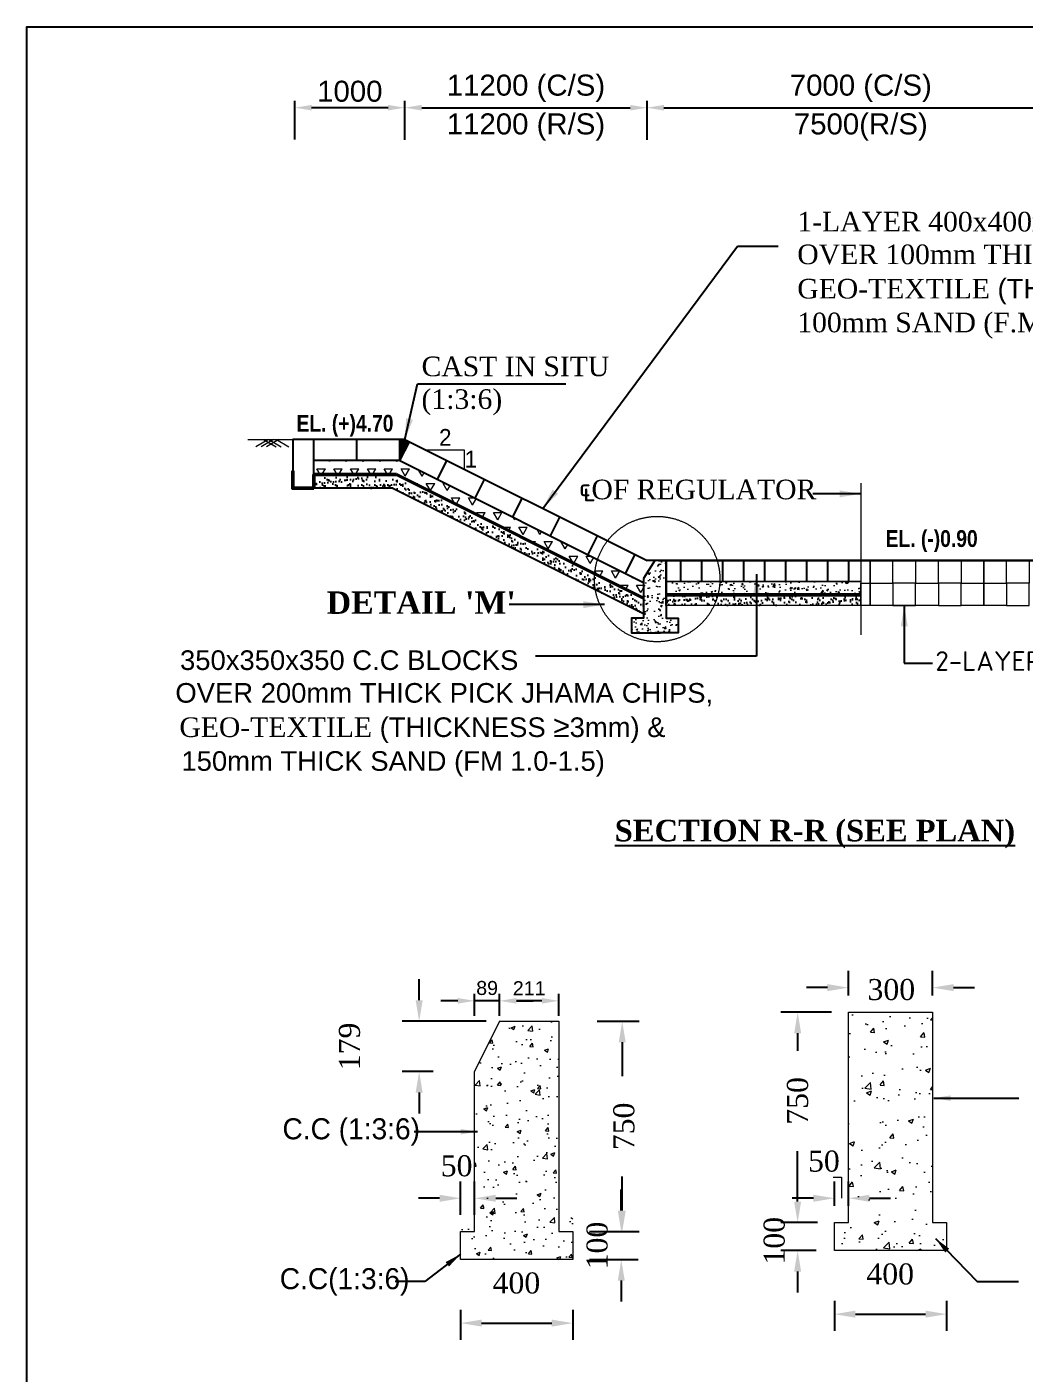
# Model space of a CAD drawing. Extents: x -358915 to 1258323, y -1667244 to -305611.
# Drawn here: x 791851 to 795407, y -1479011 to -1474209 of the extents above; entities that cross this region are included whole.
import ezdxf

# ---------------------------------------------------------------- set-up
doc = ezdxf.new("R2010")
doc.units = 0
doc.header["$LTSCALE"] = 300
doc.header["$MEASUREMENT"] = 0
doc.linetypes.add('CENTER', pattern=[2, 1.25, -0.25, 0.25, -0.25])
doc.linetypes.add('DASHED', pattern=[0.75, 0.5, -0.25])
doc.layers.get('DEFPOINTS').update_dxf_attribs({"linetype": 'CONTINUOUS'})
doc.layers.add('Dim', color=7, linetype='CONTINUOUS', lineweight=9)
doc.layers.add('LINE', color=7, linetype='CONTINUOUS')
doc.styles.add('Arial', font='arial.ttf')
doc.styles.add('DIM', font='isocp3.shx')
doc.styles.add('style1', font='times.ttf')
doc.dimstyles.new('Dim_25', dxfattribs={"dimtxt": 50, "dimasz": 50, "dimexe": 25, "dimexo": 20, "dimgap": 20, "dimtad": 1, "dimdec": 0, "dimzin": 0, "dimdsep": 46, "dimtxsty": 'DIM', "dimcen": 0.09, "dimclrd": 5, "dimclre": 5, "dimclrt": 7, "dimadec": 0, "dimazin": 0, "dimtfac": 1, "dimtdec": 0, "dimtmove": 0, "dimatfit": 3, "dimfxl": 1, "dimtolj": 1, "dimtzin": 0, "dimarcsym": 0})
doc.dimstyles.get("Standard").update_dxf_attribs({"dimtxt": 75, "dimasz": 75, "dimexe": 60, "dimexo": 60, "dimgap": 100, "dimtad": 1, "dimdec": 0, "dimzin": 0, "dimdsep": 46, "dimtxsty": 'style1', "dimcen": 0.09, "dimclrd": 5, "dimclre": 5, "dimadec": 0, "dimazin": 0, "dimtfac": 1, "dimtdec": 0, "dimtofl": 0, "dimtmove": 0, "dimatfit": 3, "dimfxl": 1, "dimtolj": 1, "dimtzin": 0, "dimarcsym": 0})
pattern_1 = [(37.5, (710037.21, -1463327.441), (-0.9449004, 28.9023565), [0, -22.8, 0, -25.5, 0, -24.375]), (7.5, (710037.21, -1463327.44), (26.54665, 42.332191), [0, -12.3, 0, -20.55, 0, -7.875]), (327.5, (710018.76, -1463327.44), (46.712128, 0.084886), [0, -7.5, 0, -27, 0, -35.25]), (317.5, (710018.76, -1463327.44), (45.0919, 13.165133), [0, -3.75, 0, -17.7, 0, -20.25])]

# ---------------------------------------------------------------- blocks, each defined once
blk = doc.blocks.new('*D832')
at = {"layer": 'DEFPOINTS', "color": 0, "ltscale": 50, "transparency": 16777216}
for p in [(795587, -1474496.9), (794062.2, -1474631.9), (795587, -1474637)]:
    blk.add_point(p, dxfattribs=at)
at = {"layer": 'Dim', "color": 5, "lineweight": -2, "ltscale": 50, "transparency": 16777216}
for p, q in [((794062.2, -1474611.9), (794062.2, -1474471.9)), ((794122.2, -1474496.9), (795527, -1474496.9)), ((795587, -1474617), (795587, -1474471.9))]:
    blk.add_line(p, q, dxfattribs=at)
at = {"layer": 'Dim', "color": 5, "ltscale": 50, "transparency": 16777216}
for points in [[(794122.2, -1474486.9), (794122.2, -1474506.9), (794062.2, -1474496.9)], [(795527, -1474486.9), (795527, -1474506.9), (795587, -1474496.9)]]:
    blk.add_solid(points, dxfattribs=at)
at = {"layer": 'Dim', "color": 7, "ltscale": 50, "transparency": 16777216, "char_height": 50, "attachment_point": 5, "style": 'Arial'}
for s, insert in [('\\A1;{\\H1.5x;7000 (C/S)', (794824.6, -1474427.7)), ('\\A1;\\H1.5x;7500(R/S)}', (794824.6, -1474566))]:
    blk.add_mtext(s, dxfattribs=dict(at, insert=insert))
blk = doc.blocks.new('*D833')
at = {"layer": 'DEFPOINTS', "color": 0, "ltscale": 50, "transparency": 16777216}
for p in [(794062.2, -1474496.9), (793198.7, -1474630.4), (794062.2, -1474631.9)]:
    blk.add_point(p, dxfattribs=at)
at = {"layer": 'Dim', "color": 5, "lineweight": -2, "ltscale": 50, "transparency": 16777216}
for p, q in [((793198.7, -1474610.4), (793198.7, -1474471.9)), ((793258.7, -1474496.9), (794002.2, -1474496.9)), ((794062.2, -1474611.9), (794062.2, -1474471.9))]:
    blk.add_line(p, q, dxfattribs=at)
at = {"layer": 'Dim', "color": 5, "ltscale": 50, "transparency": 16777216}
for points in [[(793258.7, -1474486.9), (793258.7, -1474506.9), (793198.7, -1474496.9)], [(794002.2, -1474486.9), (794002.2, -1474506.9), (794062.2, -1474496.9)]]:
    blk.add_solid(points, dxfattribs=at)
at = {"layer": 'Dim', "color": 7, "ltscale": 50, "transparency": 16777216, "char_height": 50, "attachment_point": 5, "style": 'Arial'}
for s, insert in [('\\A1;{\\H1.5x;11200 (C/S)', (793630.5, -1474427.7)), ('\\A1;\\H1.5x;11200 (R/S)}', (793630.5, -1474566))]:
    blk.add_mtext(s, dxfattribs=dict(at, insert=insert))
blk = doc.blocks.new('*D834')
at = {"layer": 'DEFPOINTS', "color": 0, "ltscale": 50, "transparency": 16777216}
for p in [(792806, -1474496.9), (792806, -1474630.4), (793198.7, -1474631.9)]:
    blk.add_point(p, dxfattribs=at)
at = {"layer": 'Dim', "color": 5, "lineweight": -2, "ltscale": 50, "transparency": 16777216}
for p, q in [((792806, -1474610.4), (792806, -1474471.9)), ((793138.7, -1474496.9), (792866, -1474496.9)), ((793198.7, -1474611.9), (793198.7, -1474471.9))]:
    blk.add_line(p, q, dxfattribs=at)
at = {"layer": 'Dim', "color": 5, "ltscale": 50, "transparency": 16777216}
for points in [[(792866, -1474486.9), (792866, -1474506.9), (792806, -1474496.9)], [(793138.7, -1474486.9), (793138.7, -1474506.9), (793198.7, -1474496.9)]]:
    blk.add_solid(points, dxfattribs=at)
at = {"layer": 'Dim', "color": 7, "ltscale": 50, "transparency": 16777216, "insert": (793002.4, -1474438.6), "char_height": 50, "attachment_point": 5, "style": 'Arial'}
blk.add_mtext('\\A1;{\\H1.5x;1000}', dxfattribs=at)
blk = doc.blocks.new('*D835')
at = {"layer": 'DEFPOINTS', "color": 0, "transparency": 16777216}
for p in [(795080.4, -1477636.2), (794780.4, -1477724.2), (795080.4, -1477724.2)]:
    blk.add_point(p, dxfattribs=at)
at = {"layer": 'LINE', "color": 5, "lineweight": -2, "transparency": 16777216}
for p, q in [((794780.4, -1477664.2), (794780.4, -1477576.2)), ((795080.4, -1477664.2), (795080.4, -1477576.2)), ((794705.4, -1477636.2), (794630.4, -1477636.2)), ((795155.4, -1477636.2), (795230.4, -1477636.2))]:
    blk.add_line(p, q, dxfattribs=at)
at = {"layer": 'LINE', "color": 5, "transparency": 16777216}
for points in [[(794705.4, -1477623.7), (794705.4, -1477648.7), (794780.4, -1477636.2)], [(795155.4, -1477623.7), (795155.4, -1477648.7), (795080.4, -1477636.2)]]:
    blk.add_solid(points, dxfattribs=at)
at = {"layer": 'LINE', "color": 7, "lineweight": 9, "transparency": 16777216, "insert": (794933.4, -1477643.5), "char_height": 75, "attachment_point": 5, "style": 'style1'}
blk.add_mtext('\\A1;300', dxfattribs=at)
blk = doc.blocks.new('*D836')
at = {"layer": 'DEFPOINTS', "color": 0, "transparency": 16777216}
for p in [(794730.4, -1478693.9), (795130.4, -1478693.9), (795130.4, -1478801.1)]:
    blk.add_point(p, dxfattribs=at)
at = {"layer": 'LINE', "color": 5, "lineweight": -2, "transparency": 16777216}
for p, q in [((794730.4, -1478753.9), (794730.4, -1478861.1)), ((795130.4, -1478753.9), (795130.4, -1478861.1)), ((794805.4, -1478801.1), (795055.4, -1478801.1))]:
    blk.add_line(p, q, dxfattribs=at)
at = {"layer": 'LINE', "color": 5, "transparency": 16777216}
for points in [[(794805.4, -1478788.6), (794805.4, -1478813.6), (794730.4, -1478801.1)], [(795055.4, -1478788.6), (795055.4, -1478813.6), (795130.4, -1478801.1)]]:
    blk.add_solid(points, dxfattribs=at)
at = {"layer": 'LINE', "color": 7, "lineweight": 9, "transparency": 16777216, "insert": (794929.4, -1478658.3), "char_height": 75, "attachment_point": 5, "style": 'style1'}
blk.add_mtext('\\A1;400', dxfattribs=at)
blk = doc.blocks.new('*D837')
at = {"layer": 'DEFPOINTS', "color": 0, "transparency": 16777216}
for p in [(794730.4, -1478387.6), (794730.4, -1478474.2), (794780.4, -1478474.2)]:
    blk.add_point(p, dxfattribs=at)
at = {"layer": 'LINE', "color": 5, "lineweight": -2, "transparency": 16777216}
for p, q in [((794730.4, -1478414.2), (794730.4, -1478327.6)), ((794780.4, -1478414.2), (794780.4, -1478327.6)), ((794655.4, -1478387.6), (794580.4, -1478387.6)), ((794855.4, -1478387.6), (794930.4, -1478387.6))]:
    blk.add_line(p, q, dxfattribs=at)
at = {"layer": 'LINE', "color": 5, "transparency": 16777216}
for points in [[(794655.4, -1478375.1), (794655.4, -1478400.1), (794730.4, -1478387.6)], [(794855.4, -1478375.1), (794855.4, -1478400.1), (794780.4, -1478387.6)]]:
    blk.add_solid(points, dxfattribs=at)
at = {"layer": 'LINE', "color": 7, "lineweight": 9, "transparency": 16777216, "insert": (794692.9, -1478255.7), "char_height": 75, "attachment_point": 5, "style": 'style1'}
blk.add_mtext('\\A1;50', dxfattribs=at)
blk = doc.blocks.new('*D838')
at = {"layer": 'DEFPOINTS', "color": 0, "transparency": 16777216}
for p in [(794724.9, -1478474.2), (794599.4, -1478574.2), (794724.9, -1478574.2)]:
    blk.add_point(p, dxfattribs=at)
at = {"layer": 'LINE', "color": 5, "lineweight": -2, "transparency": 16777216}
for p, q in [((794599.4, -1478399.2), (794599.4, -1478324.2)), ((794664.9, -1478474.2), (794539.4, -1478474.2)), ((794664.9, -1478574.2), (794539.4, -1478574.2)), ((794599.4, -1478649.2), (794599.4, -1478724.2))]:
    blk.add_line(p, q, dxfattribs=at)
at = {"layer": 'LINE', "color": 5, "transparency": 16777216}
for points in [[(794586.9, -1478399.2), (794611.9, -1478399.2), (794599.4, -1478474.2)], [(794586.9, -1478649.2), (794611.9, -1478649.2), (794599.4, -1478574.2)]]:
    blk.add_solid(points, dxfattribs=at)
at = {"layer": 'LINE', "color": 7, "lineweight": 9, "transparency": 16777216, "insert": (794516.1, -1478539.2), "char_height": 75, "attachment_point": 5, "rotation": 90, "style": 'style1'}
blk.add_mtext('\\A1;100', dxfattribs=at)
blk = doc.blocks.new('*D839')
at = {"layer": 'DEFPOINTS', "color": 0, "transparency": 16777216}
for p in [(793824.7, -1477756.3), (793973.8, -1477756.3), (793874.7, -1478506.3)]:
    blk.add_point(p, dxfattribs=at)
at = {"layer": 'LINE', "color": 5, "lineweight": -2, "transparency": 16777216}
for p, q in [((793884.7, -1477756.3), (794033.8, -1477756.3)), ((793973.8, -1477831.3), (793973.8, -1477952.2)), ((793973.8, -1478431.3), (793973.8, -1478310.3)), ((793934.7, -1478506.3), (794033.8, -1478506.3))]:
    blk.add_line(p, q, dxfattribs=at)
at = {"layer": 'LINE', "color": 5, "transparency": 16777216}
for points in [[(793961.3, -1477831.3), (793986.3, -1477831.3), (793973.8, -1477756.3)], [(793961.3, -1478431.3), (793986.3, -1478431.3), (793973.8, -1478506.3)]]:
    blk.add_solid(points, dxfattribs=at)
at = {"layer": 'LINE', "color": 7, "lineweight": 9, "transparency": 16777216, "insert": (793979.9, -1478131.3), "char_height": 75, "attachment_point": 5, "rotation": 90, "style": 'style1'}
blk.add_mtext('\\A1;750', dxfattribs=at)
blk = doc.blocks.new('*D840')
at = {"layer": 'DEFPOINTS', "color": 0, "transparency": 16777216}
for p in [(793797.5, -1478506.3), (793797.5, -1478606.3), (793970.4, -1478606.3)]:
    blk.add_point(p, dxfattribs=at)
at = {"layer": 'LINE', "color": 5, "lineweight": -2, "transparency": 16777216}
for p, q in [((793970.4, -1478431.3), (793970.4, -1478356.3)), ((793857.5, -1478506.3), (794030.4, -1478506.3)), ((793857.5, -1478606.3), (794030.4, -1478606.3)), ((793970.4, -1478681.3), (793970.4, -1478756.3))]:
    blk.add_line(p, q, dxfattribs=at)
at = {"layer": 'LINE', "color": 5, "transparency": 16777216}
for points in [[(793957.9, -1478431.3), (793982.9, -1478431.3), (793970.4, -1478506.3)], [(793957.9, -1478681.3), (793982.9, -1478681.3), (793970.4, -1478606.3)]]:
    blk.add_solid(points, dxfattribs=at)
at = {"layer": 'LINE', "color": 7, "lineweight": 9, "transparency": 16777216, "insert": (793884.5, -1478556.3), "char_height": 75, "attachment_point": 5, "rotation": 90, "style": 'style1'}
blk.add_mtext('\\A1;100', dxfattribs=at)
blk = doc.blocks.new('*D841')
at = {"layer": 'DEFPOINTS', "color": 0, "transparency": 16777216}
for p in [(793447.5, -1478387.7), (793397.5, -1478506.3), (793447.5, -1478506.3)]:
    blk.add_point(p, dxfattribs=at)
at = {"layer": 'LINE', "color": 5, "lineweight": -2, "transparency": 16777216}
for p, q in [((793397.5, -1478446.3), (793397.5, -1478327.7)), ((793447.5, -1478446.3), (793447.5, -1478327.7)), ((793322.5, -1478387.7), (793247.5, -1478387.7)), ((793522.5, -1478387.7), (793597.5, -1478387.7))]:
    blk.add_line(p, q, dxfattribs=at)
at = {"layer": 'LINE', "color": 5, "transparency": 16777216}
for points in [[(793322.5, -1478375.2), (793322.5, -1478400.2), (793397.5, -1478387.7)], [(793522.5, -1478375.2), (793522.5, -1478400.2), (793447.5, -1478387.7)]]:
    blk.add_solid(points, dxfattribs=at)
at = {"layer": 'LINE', "color": 7, "lineweight": 9, "transparency": 16777216, "insert": (793383.1, -1478272.3), "char_height": 75, "attachment_point": 5, "style": 'style1'}
blk.add_mtext('\\A1;50', dxfattribs=at)
blk = doc.blocks.new('*D842')
at = {"layer": 'DEFPOINTS', "color": 0, "ltscale": 50, "transparency": 16777216}
for p in [(793536.4, -1477683.3), (793536.4, -1477756.3), (793747.5, -1477756.3)]:
    blk.add_point(p, dxfattribs=at)
at = {"layer": 'Dim', "color": 5, "lineweight": -2, "ltscale": 50, "transparency": 16777216}
for p, q in [((793536.4, -1477736.3), (793536.4, -1477658.3)), ((793747.5, -1477736.3), (793747.5, -1477658.3)), ((793687.5, -1477683.3), (793596.4, -1477683.3))]:
    blk.add_line(p, q, dxfattribs=at)
at = {"layer": 'Dim', "color": 5, "ltscale": 50, "transparency": 16777216}
for points in [[(793596.4, -1477673.3), (793596.4, -1477693.3), (793536.4, -1477683.3)], [(793687.5, -1477673.3), (793687.5, -1477693.3), (793747.5, -1477683.3)]]:
    blk.add_solid(points, dxfattribs=at)
at = {"layer": 'Dim', "color": 7, "ltscale": 50, "transparency": 16777216, "insert": (793642, -1477638.2), "char_height": 50, "attachment_point": 5, "style": 'Arial'}
blk.add_mtext('\\A1;211', dxfattribs=at)
blk = doc.blocks.new('*D843')
at = {"layer": 'DEFPOINTS', "color": 0, "ltscale": 50, "transparency": 16777216}
for p in [(793447.5, -1477683.3), (793447.5, -1477756.3), (793536.4, -1477756.3)]:
    blk.add_point(p, dxfattribs=at)
at = {"layer": 'Dim', "color": 5, "lineweight": -2, "ltscale": 50, "transparency": 16777216}
for p, q in [((793447.5, -1477736.3), (793447.5, -1477658.3)), ((793536.4, -1477736.3), (793536.4, -1477658.3)), ((793387.5, -1477683.3), (793327.5, -1477683.3)), ((793536.4, -1477683.3), (793447.5, -1477683.3)), ((793596.4, -1477683.3), (793656.4, -1477683.3))]:
    blk.add_line(p, q, dxfattribs=at)
at = {"layer": 'Dim', "color": 5, "ltscale": 50, "transparency": 16777216}
for points in [[(793387.5, -1477673.3), (793387.5, -1477693.3), (793447.5, -1477683.3)], [(793596.4, -1477673.3), (793596.4, -1477693.3), (793536.4, -1477683.3)]]:
    blk.add_solid(points, dxfattribs=at)
at = {"layer": 'Dim', "color": 7, "ltscale": 50, "transparency": 16777216, "insert": (793492, -1477637.8), "char_height": 50, "attachment_point": 5, "style": 'Arial'}
blk.add_mtext('\\A1;89', dxfattribs=at)
blk = doc.blocks.new('*D844')
at = {"layer": 'DEFPOINTS', "color": 0, "transparency": 16777216}
for p in [(793548.2, -1477756.3), (793249.6, -1477935.7), (793359.3, -1477935.7)]:
    blk.add_point(p, dxfattribs=at)
at = {"layer": 'LINE', "color": 5, "lineweight": -2, "transparency": 16777216}
for p, q in [((793249.6, -1477681.3), (793249.6, -1477606.3)), ((793488.2, -1477756.3), (793189.6, -1477756.3)), ((793299.3, -1477935.7), (793189.6, -1477935.7)), ((793249.6, -1478010.7), (793249.6, -1478085.7))]:
    blk.add_line(p, q, dxfattribs=at)
at = {"layer": 'LINE', "color": 5, "transparency": 16777216}
for points in [[(793237.1, -1477681.3), (793262.1, -1477681.3), (793249.6, -1477756.3)], [(793237.1, -1478010.7), (793262.1, -1478010.7), (793249.6, -1477935.7)]]:
    blk.add_solid(points, dxfattribs=at)
at = {"layer": 'LINE', "color": 7, "lineweight": 9, "transparency": 16777216, "insert": (793001.4, -1477846), "char_height": 75, "attachment_point": 5, "rotation": 90, "style": 'style1'}
blk.add_mtext('\\A1;179', dxfattribs=at)
blk = doc.blocks.new('*D867')
at = {"layer": 'DEFPOINTS', "color": 0, "transparency": 16777216}
for p in [(794599.4, -1477724.2), (794780.4, -1477724.2), (794730.4, -1478474.2)]:
    blk.add_point(p, dxfattribs=at)
at = {"layer": 'LINE', "color": 5, "lineweight": -2, "transparency": 16777216}
for p, q in [((794720.4, -1477724.2), (794539.4, -1477724.2)), ((794599.4, -1477799.2), (794599.4, -1477861.3)), ((794599.4, -1478399.2), (794599.4, -1478219.3)), ((794670.4, -1478474.2), (794539.4, -1478474.2))]:
    blk.add_line(p, q, dxfattribs=at)
at = {"layer": 'LINE', "color": 5, "transparency": 16777216}
for points in [[(794586.9, -1477799.2), (794611.9, -1477799.2), (794599.4, -1477724.2)], [(794586.9, -1478399.2), (794611.9, -1478399.2), (794599.4, -1478474.2)]]:
    blk.add_solid(points, dxfattribs=at)
at = {"layer": 'LINE', "color": 7, "lineweight": 9, "transparency": 16777216, "insert": (794599.4, -1478040.3), "char_height": 75, "attachment_point": 5, "rotation": 90, "style": 'style1'}
blk.add_mtext('\\A1;750', dxfattribs=at)
blk = doc.blocks.new('*D993')
at = {"layer": 'DEFPOINTS', "color": 0, "transparency": 16777216}
for p in [(793397.5, -1478725.9), (793797.5, -1478725.9), (793797.5, -1478833.1)]:
    blk.add_point(p, dxfattribs=at)
at = {"layer": 'LINE', "color": 5, "lineweight": -2, "transparency": 16777216}
for p, q in [((793397.5, -1478785.9), (793397.5, -1478893.1)), ((793797.5, -1478785.9), (793797.5, -1478893.1)), ((793472.5, -1478833.1), (793722.5, -1478833.1))]:
    blk.add_line(p, q, dxfattribs=at)
at = {"layer": 'LINE', "color": 5, "transparency": 16777216}
for points in [[(793472.5, -1478820.6), (793472.5, -1478845.6), (793397.5, -1478833.1)], [(793722.5, -1478820.6), (793722.5, -1478845.6), (793797.5, -1478833.1)]]:
    blk.add_solid(points, dxfattribs=at)
at = {"layer": 'LINE', "color": 7, "lineweight": 9, "transparency": 16777216, "insert": (793596.5, -1478690.4), "char_height": 75, "attachment_point": 5, "style": 'style1'}
blk.add_mtext('\\A1;400', dxfattribs=at)

msp = doc.modelspace()

# ---------------------------------------------------------------- hatches: boundary and pattern name
at = {"layer": 'LINE', "lineweight": 9}
h = msp.add_hatch(dxfattribs=at)
h.set_pattern_fill('ANSI31', color=3)
h.set_pattern_definition([(45, (710037.21081, -1463327.4412), (-0.08838834765, 0.08838834765), [])])
h.paths.add_polyline_path([(793214.6, -1475688.8), (793198.7, -1475680.9), (793181, -1475680.9), (793181, -1475755.9)])
h = msp.add_hatch(dxfattribs=at)
h.set_pattern_fill('TRIANG', color=256, scale=160, style=0)
h.paths.add_polyline_path([(793181, -1475755.9), (793903.5, -1476117.1, 0.056285), (793877.9, -1476160.2), (793169.2, -1475805.9), (792873.8, -1475805.9), (792873.8, -1475755.9)])
edge = h.paths.add_edge_path()
edge.add_line((794050, -1476246.3), (794050, -1476190.4))
edge.add_line((794050, -1476190.4), (793903.5, -1476117.1))
edge.add_arc((794081.5, -1476252.1), 223.4, 142.8336, 155.7195)
edge.add_line((793877.9, -1476160.2), (794050, -1476246.3))
at = {"layer": 'LINE'}
h = msp.add_hatch(dxfattribs=at)
h.set_pattern_fill('AR-SAND', color=256, scale=15, style=0)
h.set_pattern_definition(pattern_1)
h.paths.add_polyline_path([(793165.3, -1475814.7), (792873.8, -1475814.7), (792873.8, -1475854.7), (793155.8, -1475854.7), (793886.7, -1476220.1, -0.057486), (793876, -1476170)])
at = {"layer": 'LINE', "lineweight": 9}
h = msp.add_hatch(dxfattribs=at)
h.set_pattern_fill('AR-CONC', color=1, scale=8)
h.set_pattern_definition([(50, (710024.976, -1463327.44), (57.380815, -5.02017), [6, -66]), (355, (710024.976, -1463327.44), (-11.100107, 60.17537), [4.8, -52.8]), (100.451444, (710029.76, -1463327.86), (46.280708, 55.1552), [5.099215, -56.09137]), (46.1842, (710024.976, -1463311.44), (85.379306, -13.24154), [9, -99]), (96.63564, (710032.09, -1463312.545), (74.772956, 77.92949), [7.64883, -84.1371]), (351.18416, (710024.98, -1463311.44), (74.77296, 77.92949), [7.2, -79.2]), (21, (710032.976, -1463315.44), (47.752564, -32.20951), [6, -66]), (326, (710032.976, -1463315.44), (19.465227, 58.012004), [4.8, -52.8]), (71.451445, (710036.956, -1463318.125), (67.21779, 25.802492), [5.099215, -56.09137]), (37.5, (710024.976, -1463327.441), (0.9727884, 26.6315083), [0, -52.16, 0, -53.6, 0, -53]), (7.5, (710024.976, -1463327.44), (21.045563, 31.552937), [0, -30.56, 0, -50.96, 0, -20.2]), (327.5, (710007.136, -1463327.441), (42.705795, -1.80439), [0, -20, 0, -62.4, 0, -82.8]), (317.5, (709999.136, -1463327.44), (46.654894, 8.008399), [0, -26, 0, -41.44, 0, -58.8])])
h.paths.add_polyline_path([(794050, -1476176.5), (794090.5, -1476112.7), (794131, -1476112.7), (794131, -1476318.3), (794173.7, -1476318.3), (794173.7, -1476370.5), (794090.5, -1476370.5), (794007.3, -1476370.5), (794007.3, -1476318.3), (794050, -1476318.3)])
at = {"layer": 'LINE'}
h = msp.add_hatch(dxfattribs=at)
h.set_pattern_fill('AR-SAND', color=256, scale=15, style=0)
h.set_pattern_definition(pattern_1)
h.paths.add_polyline_path([(793876, -1476170, 0.057486), (793886.7, -1476220.1), (794042.2, -1476297.9), (794042.2, -1476272.5), (794062.2, -1476272.5), (794062.2, -1476263.1)])
at = {"layer": 'LINE', "lineweight": 9}
h = msp.add_hatch(dxfattribs=at)
h.set_pattern_fill('AR-CONC', color=1, scale=8)
h.set_pattern_definition([(50, (714287.553, -1463327.44), (57.380815, -5.02017), [6, -66]), (355, (714287.55, -1463327.44), (-11.100107, 60.17537), [4.8, -52.8]), (100.451444, (714292.334, -1463327.86), (46.280708, 55.1552), [5.099215, -56.09137]), (46.1842, (714287.55, -1463311.44), (85.379306, -13.24154), [9, -99]), (96.63564, (714294.67, -1463312.545), (74.772956, 77.92949), [7.64883, -84.1371]), (351.18416, (714287.55, -1463311.44), (74.77296, 77.92949), [7.2, -79.2]), (21, (714295.553, -1463315.44), (47.752564, -32.20951), [6, -66]), (326, (714295.55, -1463315.44), (19.465227, 58.012004), [4.8, -52.8]), (71.451445, (714299.53, -1463318.125), (67.21779, 25.802492), [5.099215, -56.09137]), (37.5, (714287.553, -1463327.441), (0.9727884, 26.6315083), [0, -52.16, 0, -53.6, 0, -53]), (7.5, (714287.553, -1463327.44), (21.045563, 31.552937), [0, -30.56, 0, -50.96, 0, -20.2]), (327.5, (714269.713, -1463327.441), (42.705795, -1.80439), [0, -20, 0, -62.4, 0, -82.8]), (317.5, (714261.713, -1463327.44), (46.654894, 8.008399), [0, -26, 0, -41.44, 0, -58.8])])
h.paths.add_polyline_path([(794824.6, -1476234.7), (794824.6, -1476187.7), (794131, -1476187.7), (794131, -1476234.7)])
at = {"layer": 'LINE'}
h = msp.add_hatch(dxfattribs=at)
h.set_pattern_fill('AR-SAND', color=256, scale=15, style=0)
h.set_pattern_definition([(37.5, (708587.983, -1463327.441), (-0.9449004, 28.9023565), [0, -22.8, 0, -25.5, 0, -24.375]), (7.5, (708587.983, -1463327.44), (26.54665, 42.332191), [0, -12.3, 0, -20.55, 0, -7.875]), (327.5, (708569.533, -1463327.44), (46.712128, 0.084886), [0, -7.5, 0, -27, 0, -35.25]), (317.5, (708569.533, -1463327.44), (45.091899, 13.165133), [0, -3.75, 0, -17.7, 0, -20.25])])
h.paths.add_polyline_path([(794824.6, -1476272.5), (794824.6, -1476234.7), (794131, -1476234.7), (794131, -1476272.5)])
at = {"layer": 'LINE', "lineweight": 9}
h = msp.add_hatch(dxfattribs=at)
h.set_pattern_fill('AR-CONC', color=2, scale=20, style=0)
h.set_pattern_definition([(50, (718637.98, -1463735.38), (143.45204, -12.55043), [15, -165]), (355, (718637.98, -1463735.38), (-27.75027, 150.43843), [12, -132]), (100.45144, (718649.94, -1463736.42), (115.70177, 137.888), [12.74804, -140.22842]), (46.1842, (718637.98, -1463695.38), (213.44827, -33.10386), [22.5, -247.5]), (96.63564, (718655.77, -1463698.13), (186.9324, 194.8237), [19.12207, -210.34275]), (351.18416, (718637.98, -1463695.38), (186.9324, 194.8237), [18, -198]), (21, (718657.98, -1463705.38), (119.38141, -80.52378), [15, -165]), (326, (718657.98, -1463705.38), (48.66307, 145.03), [12, -132]), (71.45144, (718667.93, -1463712.09), (168.04448, 64.50623), [12.74804, -140.22842]), (37.5, (718637.985, -1463735.375), (2.43197, 66.57877), [0, -130.4, 0, -134, 0, -132.5]), (7.5, (718637.985, -1463735.375), (52.61391, 78.88234), [0, -76.4, 0, -127.4, 0, -50.5]), (327.5, (718593.385, -1463735.375), (106.764487, -4.510974), [0, -50, 0, -156, 0, -207]), (317.5, (718573.38, -1463735.375), (116.63723, 20.021), [0, -65, 0, -103.6, 0, -147])])
h.paths.add_polyline_path([(793447.5, -1477935.7), (793536.4, -1477756.3), (793747.5, -1477756.3), (793747.5, -1478456.3), (793797.5, -1478456.3), (793797.5, -1478606.3), (793397.5, -1478606.3), (793397.5, -1478456.3), (793447.5, -1478456.3)])
h = msp.add_hatch(dxfattribs=at)
h.set_pattern_fill('AR-CONC', color=256, scale=25, style=0)
h.set_pattern_definition([(50, (719101.7, -1462102.13), (179.31505, -15.68803), [18.75, -206.25]), (355, (719101.7, -1462102.13), (-34.68783, 188.04803), [15, -165]), (100.4514, (719116.64, -1462103.44), (144.62735, 172.3599), [15.93505, -175.28553]), (46.1842, (719101.7, -1462052.13), (266.81026, -41.37975), [28.125, -309.375]), (96.6356, (719123.93, -1462055.58), (233.6657, 243.5295), [23.9026, -262.92825]), (351.1842, (719101.7, -1462052.13), (233.6655, 243.52965), [22.5, -247.5]), (21, (719126.7, -1462064.63), (149.22676, -100.65472), [18.75, -206.25]), (326, (719126.7, -1462064.63), (60.82883, 181.2875), [15, -165]), (71.4514, (719139.13, -1462073.02), (210.05566, 80.63262), [15.93505, -175.28553]), (37.5, (719101.69, -1462102.13), (3.039964, 83.223463), [0, -163, 0, -167.5, 0, -165.625]), (7.5, (719101.69, -1462102.13), (65.76738, 98.60293), [0, -95.5, 0, -159.25, 0, -63.125]), (327.5, (719045.94, -1462102.13), (133.45561, -5.63872), [0, -62.5, 0, -195, 0, -258.75]), (317.5, (719020.94, -1462102.13), (145.79654, 25.02625), [0, -81.25, 0, -129.5, 0, -183.75])])
h.paths.add_polyline_path([(795080.4, -1477724.2), (794780.4, -1477724.2), (794780.4, -1478474.2), (794730.4, -1478474.2), (794730.4, -1478574.2), (795130.4, -1478574.2), (795130.4, -1478474.2), (795080.4, -1478474.2)])

# ---------------------------------------------------------------- linework, layer by layer
at = {"layer": 'Dim', "color": 5, "ltscale": 50}
for points in [[(794824.6, -1476193.7), (794858.1, -1476193.7), (794858.1, -1476112.7), (794824.6, -1476112.7)], [(794858.1, -1476193.7), (794939.1, -1476193.7), (794939.1, -1476112.7), (794858.1, -1476112.7)], [(795020.1, -1476193.7), (794939.1, -1476193.7), (794939.1, -1476112.7), (795020.1, -1476112.7)], [(795020.1, -1476193.7), (795101.1, -1476193.7), (795101.1, -1476112.7), (795020.1, -1476112.7)], [(795182.1, -1476193.7), (795101.1, -1476193.7), (795101.1, -1476112.7), (795182.1, -1476112.7)], [(795182.1, -1476193.7), (795263, -1476193.7), (795263, -1476112.7), (795182.1, -1476112.7)], [(795263, -1476193.7), (795344, -1476193.7), (795344, -1476112.7), (795263, -1476112.7)], [(795425, -1476193.7), (795344, -1476193.7), (795344, -1476112.7), (795425, -1476112.7)], [(794824.6, -1476193.7), (794858.1, -1476193.7), (794858.1, -1476272.5), (794824.6, -1476272.5)], [(794858.1, -1476193.7), (794939.1, -1476193.7), (794939.1, -1476272.5), (794858.1, -1476272.5)], [(795020.1, -1476193.7), (794939.1, -1476193.7), (794939.1, -1476272.5), (795020.1, -1476272.5)], [(795020.1, -1476193.7), (795101.1, -1476193.7), (795101.1, -1476272.5), (795020.1, -1476272.5)], [(795182.1, -1476193.7), (795101.1, -1476193.7), (795101.1, -1476272.5), (795182.1, -1476272.5)], [(795182.1, -1476193.7), (795263, -1476193.7), (795263, -1476272.5), (795182.1, -1476272.5)], [(795263, -1476193.7), (795344, -1476193.7), (795344, -1476272.5), (795263, -1476272.5)], [(795425, -1476193.7), (795344, -1476193.7), (795344, -1476272.5), (795425, -1476272.5)]]:
    msp.add_lwpolyline(points, close=True, dxfattribs=at)
at = {"layer": 'LINE', "lineweight": 13}
msp.add_line((792638.3, -1475680.9), (792873.8, -1475680.9), dxfattribs=at)
at = {"layer": 'LINE', "color": 8, "lineweight": 13}
for p, q in [((792711.9, -1475680.9), (792667.4, -1475707.2)), ((792730.6, -1475680.9), (792686.1, -1475707.2)), ((792694.9, -1475680.9), (792739.4, -1475707.2)), ((792749.2, -1475680.9), (792704.7, -1475707.2)), ((792713.6, -1475680.9), (792758.1, -1475707.2)), ((792740.4, -1475680.9), (792784.9, -1475707.2))]:
    msp.add_line(p, q, dxfattribs=at)
at = {"layer": 'LINE'}
for p, q in [((793198.7, -1475680.9), (792873.8, -1475680.9)), ((792873.8, -1475854.7), (792873.8, -1475680.9)), ((792873.8, -1475755.9), (792873.8, -1475680.9)), ((793027.4, -1475755.9), (793027.4, -1475680.9)), ((793181, -1475755.9), (793181, -1475680.9)), ((793181, -1475755.9), (793181, -1475680.9)), ((793181, -1475755.9), (793214.6, -1475688.8)), ((793198.7, -1475680.9), (794062.2, -1476112.7)), ((793181, -1475755.9), (792873.8, -1475755.9)), ((793181, -1475755.9), (794050, -1476190.4)), ((793315.2, -1475823), (793348.7, -1475755.9)), ((793449.3, -1475890.1), (793482.9, -1475823)), ((793155.8, -1475854.7), (792873.8, -1475854.7)), ((793155.8, -1475854.7), (794050, -1476301.7)), ((793583.5, -1475957.2), (793617.1, -1475890.1)), ((793717.7, -1476024.3), (793751.2, -1475957.2)), ((793851.8, -1476091.3), (793885.4, -1476024.3)), ((793986, -1476158.4), (794019.5, -1476091.3)), ((795546.5, -1476112.7), (794062.2, -1476112.7)), ((794102.7, -1476112.7), (795587, -1476112.7)), ((794131, -1476272.5), (794131, -1476112.7)), ((794131, -1476112.7), (794131, -1476272.5)), ((794131, -1476187.7), (794131, -1476112.7)), ((794182.5, -1476187.7), (794182.5, -1476112.7)), ((794257.5, -1476187.7), (794257.5, -1476112.7)), ((794332.5, -1476187.7), (794332.5, -1476112.7)), ((794407.5, -1476187.7), (794407.5, -1476112.7)), ((794482.5, -1476187.7), (794482.5, -1476112.7)), ((794557.5, -1476187.7), (794557.5, -1476112.7)), ((794632.5, -1476187.7), (794632.5, -1476112.7)), ((794707.5, -1476187.7), (794707.5, -1476112.7)), ((794782.5, -1476187.7), (794782.5, -1476112.7)), ((794782.5, -1476187.7), (794782.5, -1476112.7))]:
    msp.add_line(p, q, dxfattribs=at)
at = {"layer": 'LINE', "color": 13, "lineweight": 50}
for q in [(792873.8, -1475805.9), (794050, -1476246.3)]:
    msp.add_line((793169.2, -1475805.9), q, dxfattribs=at)
at = {"layer": 'LINE', "lineweight": 9}
for p, q in [((794131, -1476187.7), (794824.6, -1476187.7)), ((794131, -1476187.7), (794131, -1476187.7)), ((794824.6, -1476234.7), (794131, -1476234.7)), ((794151, -1476272.5), (794131, -1476272.5)), ((795020.1, -1476272.5), (794151, -1476272.5)), ((793536.4, -1477756.3), (793447.5, -1477935.7)), ((794780.4, -1478474.2), (794780.4, -1477724.2)), ((794780.4, -1477724.2), (795080.4, -1477724.2)), ((795080.4, -1477724.2), (795080.4, -1478474.2)), ((794730.4, -1478574.2), (794730.4, -1478474.2)), ((794730.4, -1478474.2), (794780.4, -1478474.2)), ((795080.4, -1478474.2), (795130.4, -1478474.2)), ((795130.4, -1478474.2), (795130.4, -1478574.2)), ((795130.4, -1478574.2), (794730.4, -1478574.2))]:
    msp.add_line(p, q, dxfattribs=at)
at = {"layer": 'LINE', "color": 5, "lineweight": 9}
for p, q in [((794725.6, -1478312.1), (794755.7, -1478312.1)), ((794755.7, -1478312.1), (794755.7, -1478387.2))]:
    msp.add_line(p, q, dxfattribs=at)
at = {"layer": 'LINE'}
for points in [[(805349.4, -1483754.1), (791850.9, -1483754.1), (791850.9, -1474208.7), (805349.4, -1474208.7)], [(792873.8, -1475680.9), (792798.8, -1475680.9), (792798.8, -1475854.7), (792873.8, -1475854.7)]]:
    msp.add_lwpolyline(points, close=True, dxfattribs=at)
at = {"layer": 'LINE', "color": 0, "lineweight": 9}
msp.add_lwpolyline([(793271.6, -1475717.4), (793409.6, -1475717.4), (793409.6, -1475786.4)], dxfattribs=at)
at = {"layer": 'LINE', "color": 13, "lineweight": 50}
for points in [[(792798.8, -1475792.2), (792798.8, -1475854.7), (792873.8, -1475854.7)], [(792873.8, -1475805.9), (792873.8, -1475854.7)], [(794131, -1476234.7), (794824.6, -1476234.7)]]:
    msp.add_lwpolyline(points, dxfattribs=at)
at = {"layer": 'LINE', "color": 1, "linetype": 'CENTER', "lineweight": 9, "ltscale": 200}
msp.add_lwpolyline([(794824.6, -1475836.1), (794824.6, -1476378.1)], dxfattribs=at)
at = {"layer": 'LINE'}
for points in [[(794090.5, -1476112.7), (794050, -1476176.5)], [(794131, -1476112.7), (794131, -1476318.3), (794173.7, -1476318.3), (794173.7, -1476370.5), (794090.5, -1476370.5)], [(794050, -1476176.5), (794050, -1476318.3), (794007.3, -1476318.3), (794007.3, -1476370.5), (794110.5, -1476370.5)]]:
    msp.add_lwpolyline(points, dxfattribs=at)
at = {"layer": 'LINE', "lineweight": 9}
for points in [[(794824.6, -1476187.7), (794131, -1476187.7), (794131, -1476234.7), (794824.6, -1476234.7)], [(793536.4, -1477756.3), (793747.5, -1477756.3), (793747.5, -1478506.3), (793797.5, -1478506.3), (793797.5, -1478606.3)], [(793797.5, -1478606.3), (793397.5, -1478606.3), (793397.5, -1478506.3), (793447.5, -1478506.3), (793447.5, -1477935.7)]]:
    msp.add_lwpolyline(points, dxfattribs=at)
at = {"layer": 'LINE', "color": 1, "linetype": 'DASHED', "lineweight": 9, "ltscale": 400}
msp.add_circle((794098.5, -1476178.6), 223.6, dxfattribs=at)

# ---------------------------------------------------------------- texts
at = {"layer": 'LINE', "color": 0, "char_height": 70, "attachment_point": 4}
for s, insert, width in [('{\\fTimes New Roman|b0|i0|c0|p18;1-LAYER 400x400x200 C.C BLOCKS\\POVER 100mm THICK PICK JHAMA CHIPS,\\PGEO-TEXTILE\\fArial|b0|i0|c0|p34; \\C7;(THICKNESS \\H1.083x;\\C0;≥\\H0.9231x;\\C7;3mm)\\C0; \\fTimes New Roman|b0|i0|c0|p18;&\\H1x; \\P100mm SAND (F.M 1.00-1.50)}', (794598.1, -1475094.6), 1981.072), ('{\\fTimes New Roman|b0|i0|c0|p18;CAST IN SITU\\P(1:3:6)}', (793258.1, -1475489.5), 1833.557), ('{\\fArial|b0|i0|c0|p34;                 350x350x350 C.C BLOCKS\\P\\pi445.2;OVER 200mm THICK PICK JHAMA CHIPS,\\P\\pi195.3;\\fTimes New Roman|b0|i0|c0|p18;          GEO-TEXTILE\\fArial|b0|i0|c0|p34; \\C7;(THICKNESS \\H1.083x;\\C0;≥\\H0.9231x;\\C7;3mm)\\C0; & \\P          150mm THICK SAND (FM 1.0-1.5)}', (791935, -1476658.3), 3327.838)]:
    msp.add_mtext(s, dxfattribs=dict(at, insert=insert, width=width))
at = {"layer": 'LINE', "color": 4}
for s, insert, char_height, width, attachment_point in [('\\pi-120,l180,t180,240;{\\fArial Narrow|b1|i0|c0|p34;\\C6;EL.^I(+)4.70}', (792955.1, -1475631.7), 60, 709.959, 5), ('{\\fArial Narrow|b1|i0|c0|p34; }2', (793333.3, -1475673.2), 60, 99.626, 5), ('{\\fArial Narrow|b1|i0|c0|p34; }1', (793424.3, -1475750.8), 60, 92.485, 5), ('\\pi-120,l180,t180,240;{\\fArial Narrow|b1|i0|c0|p34;\\C6;EL.^I(-)0.90}', (795047.2, -1476043), 60, 1303.807, 5), ("{\\fTimes New Roman|b1|i0|c0|p18;\\C6;DETAIL 'M'}", (792919.7, -1476262.7), 80, 776.118, 4)]:
    msp.add_mtext(s, dxfattribs=dict(at, insert=insert, char_height=char_height, width=width, attachment_point=attachment_point))
at = {"layer": 'LINE', "color": 0, "char_height": 70, "attachment_point": 4}
for s, insert in [('{\\fISOCPEUR|b0|i0|c0|p34;℄\\fTimes New Roman|b0|i0|c0|p18;OF REGULATOR}', (793819.5, -1475862.4)), ('{\\fISOCPEUR|b0|i0|c0|p34;2-LAYER \\fArial|b0|i0|c0|p34;350\\fISOCPEUR|b0|i0|c0|p34;x\\fArial|b0|i0|c0|p34;350\\fISOCPEUR|b0|i0|c0|p34;x\\fArial|b0|i0|c0|p34;350}', (795090.6, -1476471.5))]:
    msp.add_mtext(s, dxfattribs=dict(at, insert=insert))
at = {"layer": 'LINE', "color": 6, "insert": (794661, -1477088.4), "char_height": 76.8, "width": 2635.818, "attachment_point": 5}
msp.add_mtext('{\\fTimes New Roman|b1|i0|c0|p18;\\LSECTION R-R (SEE PLAN)}', dxfattribs=at)
at = {"layer": 'LINE', "color": 7, "insert": (792993.5, -1478151.1), "char_height": 75, "attachment_point": 5}
msp.add_mtext(' C.C (1:3:6) ^I', dxfattribs=at)
at = {"layer": 'LINE', "color": 7, "insert": (792983.8, -1478685.8), "char_height": 75, "width": 767.206, "attachment_point": 5}
msp.add_mtext('C.C(1:3:6)^I', dxfattribs=at)

# ---------------------------------------------------------------- dimensions: what is measured, and where the dimension line sits
at = {"layer": 'Dim', "ltscale": 50}
for base, p1, p2, text, picture, middle in [((794062.2, -1474496.9), (793198.7, -1474630.4), (794062.2, -1474631.9), '{\\H1.5x;11200 (C/S)\\X\\H1.5x;11200 (R/S)}', '*D833', (793630.5, -1474496.9)), ((795587, -1474496.9), (794062.2, -1474631.9), (795587, -1474637), '{\\H1.5x;7000 (C/S)\\X\\H1.5x;7500(R/S)}', '*D832', (794824.6, -1474496.9))]:
    dim = msp.add_linear_dim(base=base, p1=p1, p2=p2, angle=180, text=text, dimstyle='Dim_25', override={"dimasz": 60, "dimtxsty": 'Arial'}, dxfattribs=at)
    dim.commit()
    dim.dimension.update_dxf_attribs({"geometry": picture, "text_midpoint": middle})
dim = msp.add_linear_dim(base=(792806, -1474496.9), p1=(793198.7, -1474631.9), p2=(792806, -1474630.4), text='{\\H1.5x;1000}', dimstyle='Dim_25', override={"dimtxt": 50, "dimasz": 60, "dimtxsty": 'Arial'}, dxfattribs=at)
dim.commit()
dim.dimension.update_dxf_attribs({"geometry": '*D834', "text_midpoint": (793002.4, -1474438.6)})
dim = msp.add_linear_dim(base=(793447.5, -1477683.3), p1=(793536.4, -1477756.3), p2=(793447.5, -1477756.3), angle=180, dimstyle='Dim_25', override={"dimasz": 60, "dimtxsty": 'Arial'}, dxfattribs=at)
dim.commit()
dim.dimension.update_dxf_attribs({"geometry": '*D843', "text_midpoint": (793492, -1477683.3), "dimtype": 160})
dim = msp.add_linear_dim(base=(793536.4, -1477683.3), p1=(793747.5, -1477756.3), p2=(793536.4, -1477756.3), angle=180, dimstyle='Dim_25', override={"dimasz": 60, "dimtxsty": 'Arial'}, dxfattribs=at)
dim.commit()
dim.dimension.update_dxf_attribs({"geometry": '*D842', "text_midpoint": (793642, -1477638.2)})
at = {"layer": 'LINE', "lineweight": 9}
dim = msp.add_linear_dim(base=(793249.6, -1477935.7), p1=(793548.2, -1477756.3), p2=(793359.3, -1477935.7), angle=90, dimstyle='Standard', override={"dimclrt": 7, "dimtmove": 2, "dimfxl": 7}, dxfattribs=at)
dim.commit()
dim.dimension.update_dxf_attribs({"geometry": '*D844', "text_midpoint": (793001.4, -1477846)})
for base, p1, p2, override, picture, middle in [((795080.4, -1477636.2), (794780.4, -1477724.2), (795080.4, -1477724.2), {"dimclrt": 7, "dimtmove": 2, "dimfxl": 7}, '*D835', (794933.4, -1477643.5)), ((793447.5, -1478387.7), (793397.5, -1478506.3), (793447.5, -1478506.3), {"dimclrd": 5, "dimclre": 5, "dimclrt": 7, "dimtmove": 1, "dimfxl": 7}, '*D841', (793383.1, -1478410.4)), ((794730.4, -1478387.6), (794780.4, -1478474.2), (794730.4, -1478474.2), {"dimclrt": 7, "dimtmove": 1, "dimfxl": 7}, '*D837', (794692.9, -1478393.9)), ((795130.4, -1478801.1), (794730.4, -1478693.9), (795130.4, -1478693.9), {"dimclrt": 7, "dimtmove": 2, "dimfxl": 7}, '*D836', (794929.4, -1478658.3)), ((793797.5, -1478833.1), (793397.5, -1478725.9), (793797.5, -1478725.9), {"dimclrt": 7, "dimtmove": 2, "dimfxl": 7}, '*D993', (793596.5, -1478690.4))]:
    dim = msp.add_linear_dim(base=base, p1=p1, p2=p2, dimstyle='Standard', override=override, dxfattribs=at)
    dim.commit()
    dim.dimension.update_dxf_attribs({"geometry": picture, "text_midpoint": middle, "dimtype": 160})
for base, p1, p2, picture, middle in [((793973.8, -1477756.3), (793874.7, -1478506.3), (793824.7, -1477756.3), '*D839', (793979.9, -1478131.3)), ((794599.4, -1477724.2), (794730.4, -1478474.2), (794780.4, -1477724.2), '*D867', (794599.4, -1478040.3))]:
    dim = msp.add_linear_dim(base=base, p1=p1, p2=p2, angle=90, text='750', dimstyle='Standard', override={"dimclrt": 7, "dimtmove": 2, "dimfxl": 7}, dxfattribs=at)
    dim.commit()
    dim.dimension.update_dxf_attribs({"geometry": picture, "text_midpoint": middle, "dimtype": 160})
for base, p1, p2, picture, middle in [((794599.4, -1478574.2), (794724.9, -1478474.2), (794724.9, -1478574.2), '*D838', (794516.1, -1478539.2)), ((793970.4, -1478606.3), (793797.5, -1478506.3), (793797.5, -1478606.3), '*D840', (793884.5, -1478556.3))]:
    dim = msp.add_linear_dim(base=base, p1=p1, p2=p2, angle=90, dimstyle='Standard', override={"dimclrt": 7, "dimtmove": 2, "dimfxl": 7}, dxfattribs=at)
    dim.commit()
    dim.dimension.update_dxf_attribs({"geometry": picture, "text_midpoint": middle, "dimtype": 160})

# ---------------------------------------------------------------- leaders
at = {"layer": 'Dim', "ltscale": 50}
for points in [[(795084.6, -1478030.5), (795279.3, -1478030.5), (795388.7, -1478030.5)], [(793457.4, -1478150.2), (793304.3, -1478150.2), (793232.1, -1478150.2)], [(795091.1, -1478531), (795239.7, -1478685), (795386.7, -1478685)], [(793397.5, -1478586.6), (793270.2, -1478685), (793164.5, -1478685)]]:
    msp.add_leader(points, dimstyle='Dim_25', override={"dimasz": 60, "dimtxsty": 'Arial'}, dxfattribs=at)
at = {"layer": 'LINE', "color": 5, "lineweight": 9}
for points, override in [([(793690.5, -1475926.8), (794385, -1474991.3), (794530.3, -1474991.3)], {"dimgap": 2, "dimtad": 0, "dimfxl": 7}), ([(793198.7, -1475680.9), (793243.3, -1475482.3), (793772.3, -1475482.3)], {"dimtad": 0, "dimfxl": 7}), ([(794824.6, -1475874.6), (794653, -1475874.6)], {"dimtad": 0, "dimfxl": 7}), ([(794452.6, -1476160.5), (794452.6, -1476453.8), (793664, -1476453.8)], {"dimtad": 0, "dimfxl": 7}), ([(793910.7, -1476269.7), (793570.7, -1476269.7)], {"dimtad": 0, "dimfxl": 7}), ([(794979.6, -1476272.5), (794979.6, -1476478.6), (795079.8, -1476478.6)], {"dimtad": 0, "dimfxl": 7})]:
    msp.add_leader(points, dimstyle='Standard', override=override, dxfattribs=at)

doc.saveas('drawing.dxf')
